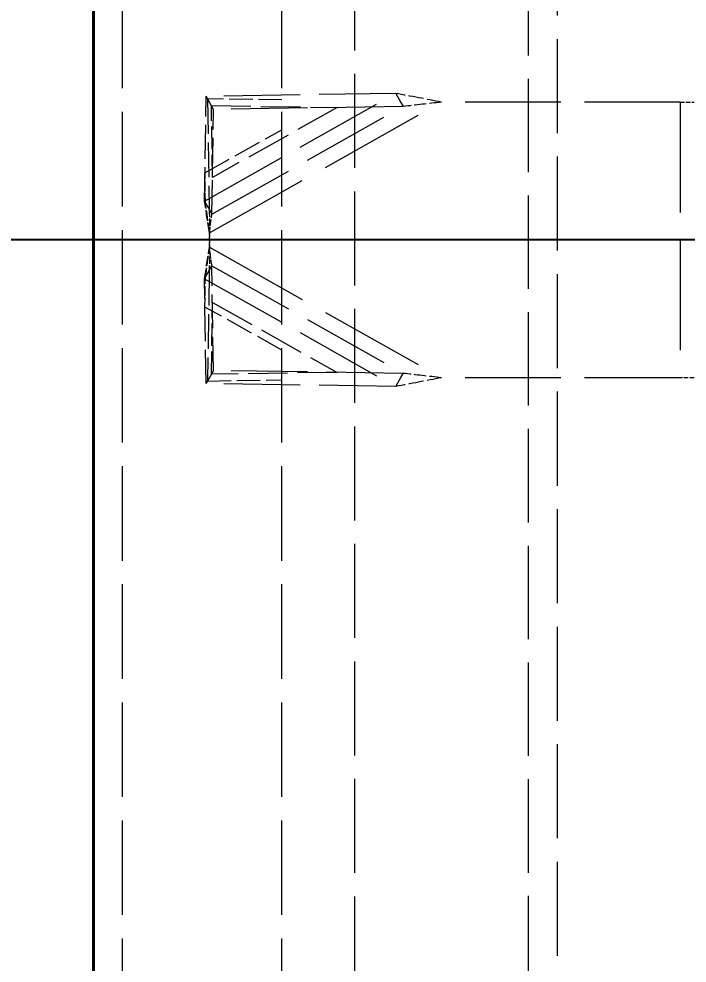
# Model space of a CAD drawing. Header units: millimetres. Extents: x 0 to 2523, y 0 to 1782.
# Drawn here: x 780.1 to 826.2, y 566.2 to 631.3 of the extents above; entities that cross this region are included whole.
import ezdxf

# ---------------------------------------------------------------- set-up
doc = ezdxf.new("R2010")
doc.units = ezdxf.units.MM
doc.header["$LTSCALE"] = 3
doc.linetypes.add('DASHED', pattern=[0.2067, 0.1654, -0.0413])
for name, color, linetype, lineweight in [('가려진 것(ISO)', 2, 'DASHED', 18), ('가려진 좁은 것(ISO)', 2, 'DASHED', 18), ('가시적인 것(ISO)', 3, 'Continuous', 40), ('치수(ISO)', 2, 'Continuous', 25)]:
    doc.layers.add(name, color=color, linetype=linetype, lineweight=lineweight)
doc.styles.add('치수 텍스트_PSTEK_POSCO', font='isocp.shx')
doc.dimstyles.new('치수_PSTEK_POSCO', dxfattribs={"dimscale": 3, "dimtxt": 2.5, "dimasz": 1.5, "dimexe": 1, "dimexo": 1.5, "dimgap": 1, "dimtad": 1, "dimrnd": 1e-08, "dimdsep": 46, "dimtxsty": '치수 텍스트_PSTEK_POSCO', "dimcen": 0.09, "dimdle": 10, "dimclrd": 7, "dimclre": 7, "dimclrt": 2, "dimadec": 1, "dimazin": 2, "dimtfac": 1, "dimtmove": 0, "dimatfit": 3, "dimfxl": 0, "dimtolj": 1, "dimlwd": -1, "dimlwe": -1, "dimarcsym": 0})

# ---------------------------------------------------------------- blocks, each defined once
blk = doc.blocks.new('*D47')
at = {"layer": 'Defpoints', "color": 0, "transparency": 16777216}
for p in [(882.527, 616.067), (749.664, 506.067), (882.527, 506.067)]:
    blk.add_point(p, dxfattribs=at)
at = {"layer": '치수(ISO)', "color": 7, "transparency": 16777216}
for p, q in [((878.027, 616.067), (746.664, 616.067)), ((749.664, 611.567), (749.664, 510.567)), ((878.027, 506.067), (746.664, 506.067))]:
    blk.add_line(p, q, dxfattribs=at)
for points in [[(748.914, 611.567), (750.414, 611.567), (749.664, 616.067)], [(748.914, 510.567), (750.414, 510.567), (749.664, 506.067)]]:
    blk.add_solid(points, dxfattribs=at)
at = {"layer": '치수(ISO)', "color": 2, "transparency": 16777216, "insert": (742.914, 555.814), "char_height": 7.5, "attachment_point": 4, "rotation": 90, "style": '치수 텍스트_PSTEK_POSCO'}
blk.add_mtext('\\A1;110', dxfattribs=at)

msp = doc.modelspace()

# ---------------------------------------------------------------- linework, layer by layer
at = {"layer": '가려진 것(ISO)', "ltscale": 13.134298}
for p, q in [((787.2766, 488.0669), (787.2766, 1164.0669)), ((798.2766, 488.0669), (798.2766, 1164.0669))]:
    msp.add_line(p, q, dxfattribs=at)
at = {"layer": '가려진 것(ISO)', "ltscale": 13.068692}
msp.add_line((803.2766, 1138.0669), (803.2766, 514.0669), dxfattribs=at)
at = {"layer": '가려진 것(ISO)', "ltscale": 12.984919}
msp.add_line((815.2766, 516.0669), (815.2766, 1136.0669), dxfattribs=at)
at = {"layer": '가려진 것(ISO)', "ltscale": 13.070897}
msp.add_line((817.2766, 518.0669), (817.2766, 1134.0669), dxfattribs=at)
at = {"layer": '가려진 것(ISO)', "ltscale": 4.708343}
for p, q in [((792.9385, 618.7522), (793.0457, 625.9763)), ((793.4444, 617.8499), (793.5516, 625.074)), ((793.5516, 607.0597), (793.4444, 614.2838)), ((793.0457, 606.1574), (792.9385, 613.3815))]:
    msp.add_line(p, q, dxfattribs=at)
at = {"layer": '가려진 것(ISO)', "ltscale": 10.630617}
for p, q in [((806.1226, 626.1683), (793.0457, 625.9763)), ((806.6285, 625.2659), (793.5516, 625.074)), ((806.6285, 606.8678), (793.5516, 607.0597)), ((806.1226, 605.9655), (793.0457, 606.1574))]:
    msp.add_line(p, q, dxfattribs=at)
at = {"layer": '가려진 것(ISO)', "ltscale": 2.539495}
for p, q in [((793.5516, 625.074), (793.0457, 625.9763)), ((793.5516, 607.0597), (793.0457, 606.1574))]:
    msp.add_line(p, q, dxfattribs=at)
at = {"layer": '가려진 것(ISO)', "ltscale": 1.731117}
for p, q in [((806.1226, 626.1683), (806.4674, 625.5532)), ((809.2769, 625.5669), (809.2757, 625.5669)), ((792.9385, 618.7522), (793.2833, 618.1371)), ((793.2769, 616.5669), (793.2757, 616.5669)), ((793.2769, 615.5669), (793.2757, 615.5669)), ((792.9385, 613.3815), (793.2833, 613.9966)), ((806.1226, 605.9655), (806.4674, 606.5806)), ((809.2769, 606.5669), (809.2757, 606.5669))]:
    msp.add_line(p, q, dxfattribs=at)
at = {"layer": '가려진 것(ISO)', "ltscale": 0.808278}
for p, q in [((806.4674, 625.5532), (806.6285, 625.2659)), ((809.2757, 625.5669), (809.2752, 625.5669)), ((793.2833, 618.1371), (793.4444, 617.8499)), ((793.2757, 616.5669), (793.2752, 616.5669)), ((793.2757, 615.5669), (793.2752, 615.5669)), ((793.2833, 613.9966), (793.4444, 614.2838)), ((806.4674, 606.5806), (806.6285, 606.8678)), ((809.2757, 606.5669), (809.2752, 606.5669))]:
    msp.add_line(p, q, dxfattribs=at)
at = {"layer": '가려진 것(ISO)', "ltscale": 13.266974}
for p, q in [((825.7306, 625.5669), (809.2769, 625.5669)), ((825.7306, 606.5669), (809.2769, 606.5669))]:
    msp.add_line(p, q, dxfattribs=at)
at = {"layer": '가려진 것(ISO)', "ltscale": 0.617843}
for p, q in [((825.7306, 625.5669), (826.6978, 625.5669)), ((826.6978, 606.5669), (825.7306, 606.5669))]:
    msp.add_line(p, q, dxfattribs=at)
at = {"layer": '가려진 것(ISO)', "ltscale": 0.634799}
for p, q in [((793.2752, 615.5669), (793.2752, 616.5669)), ((793.2769, 615.5669), (793.2769, 616.5669))]:
    msp.add_line(p, q, dxfattribs=at)
at = {"layer": '가려진 것(ISO)', "ltscale": 2.048363}
for points in [[(809.2769, 625.5669), (808.2216, 625.7743), (807.1663, 625.9816), (806.1226, 626.1683)], [(809.2769, 606.5669), (808.2216, 606.3595), (807.1663, 606.1521), (806.1226, 605.9655)]]:
    msp.add_open_spline(points, degree=3, dxfattribs=at)
at = {"layer": '가려진 것(ISO)', "ltscale": 1.694032}
for points in [[(809.2752, 625.5669), (808.391, 625.47), (807.5068, 625.3732), (806.6285, 625.2659)], [(809.2752, 606.5669), (808.391, 606.6637), (807.5068, 606.7606), (806.6285, 606.8678)]]:
    msp.add_open_spline(points, degree=3, dxfattribs=at)
at = {"layer": '가려진 것(ISO)', "ltscale": 1.41808}
for points in [[(793.2769, 616.5669), (793.1602, 617.3022), (793.0435, 618.0376), (792.9385, 618.7522)], [(792.9385, 613.3815), (793.0435, 614.0962), (793.1602, 614.8315), (793.2769, 615.5669)]]:
    msp.add_open_spline(points, degree=3, dxfattribs=at)
at = {"layer": '가려진 것(ISO)', "ltscale": 0.827618}
for points in [[(793.2752, 616.5669), (793.3296, 616.998), (793.3841, 617.4291), (793.4444, 617.8499)], [(793.4444, 614.2838), (793.3841, 614.7046), (793.3296, 615.1357), (793.2752, 615.5669)]]:
    msp.add_open_spline(points, degree=3, dxfattribs=at)
at = {"layer": '가려진 좁은 것(ISO)', "ltscale": 12.197012}
for p, q in [((792.9385, 618.7522), (806.1226, 626.1683)), ((793.4444, 617.8499), (806.6285, 625.2659)), ((793.4444, 614.2838), (806.6285, 606.8678)), ((792.9385, 613.3815), (806.1226, 605.9655))]:
    msp.add_line(p, q, dxfattribs=at)
at = {"layer": '가려진 좁은 것(ISO)', "ltscale": 3.256746}
for p, q in [((798.2766, 625.7188), (793.1474, 625.7949)), ((793.1474, 606.3388), (798.2766, 606.415))]:
    msp.add_line(p, q, dxfattribs=at)
at = {"layer": '가려진 좁은 것(ISO)', "ltscale": 4.83503}
for p, q in [((793.1474, 625.7949), (793.2592, 618.1802)), ((793.2592, 613.9536), (793.1474, 606.3388))]:
    msp.add_line(p, q, dxfattribs=at)
at = {"layer": '가려진 좁은 것(ISO)', "ltscale": 14.802096}
for p, q in [((793.2752, 616.5669), (809.2752, 625.5669)), ((793.2769, 616.5669), (809.2769, 625.5669)), ((793.2752, 615.5669), (809.2752, 606.5669)), ((793.2769, 615.5669), (809.2769, 606.5669))]:
    msp.add_line(p, q, dxfattribs=at)
at = {"layer": '가려진 좁은 것(ISO)', "ltscale": 5.504544}
for p, q in [((793.4093, 625.3279), (802.0784, 625.1992)), ((802.0784, 606.9346), (793.4093, 606.8058))]:
    msp.add_line(p, q, dxfattribs=at)
at = {"layer": '가려진 좁은 것(ISO)', "ltscale": 3.142098}
for p, q in [((793.4819, 620.3793), (793.4093, 625.3279)), ((793.4093, 606.8058), (793.4819, 611.7544))]:
    msp.add_line(p, q, dxfattribs=at)
at = {"layer": '가려진 좁은 것(ISO)', "ltscale": 6.257158}
for p, q in [((802.0784, 625.1992), (793.4819, 620.3793)), ((793.4819, 611.7544), (802.0784, 606.9346))]:
    msp.add_line(p, q, dxfattribs=at)
at = {"layer": '가려진 좁은 것(ISO)', "ltscale": 15.320109}
msp.add_line((825.7306, 625.5669), (825.7306, 606.5669), dxfattribs=at)
at = {"layer": '가려진 좁은 것(ISO)', "ltscale": 3.86443}
for p, q in [((792.9673, 620.694), (798.2766, 623.6708)), ((798.2766, 608.4629), (792.9673, 611.4397))]:
    msp.add_line(p, q, dxfattribs=at)
at = {"layer": '가려진 좁은 것(ISO)', "ltscale": 1.299536}
for p, q in [((792.9973, 618.6472), (792.9673, 620.694)), ((792.9673, 611.4397), (792.9973, 613.4865))]:
    msp.add_line(p, q, dxfattribs=at)
at = {"layer": '가려진 좁은 것(ISO)', "ltscale": 0.634799}
for p, q in [((793.2757, 616.5669), (793.2757, 615.5669)), ((793.2766, 615.5669), (793.2766, 616.5669))]:
    msp.add_line(p, q, dxfattribs=at)
at = {"layer": '가려진 좁은 것(ISO)', "ltscale": 1.332583}
for points, knots in [([(793.2766, 616.5669), (793.2582, 616.7125), (793.2337, 616.9073), (793.1439, 617.6107), (793.0762, 618.122), (792.9973, 618.6472)], [0, 0, 0, 0, 0.04402814, 0.04402814, 0.18167106, 0.18167106, 0.18167106, 0.18167106]), ([(792.9973, 613.4865), (793.0495, 613.834), (793.0973, 614.1787), (793.1664, 614.7015), (793.1888, 614.8748), (793.2331, 615.2217), (793.2581, 615.4201), (793.2766, 615.5669)], [0, 0, 0, 0, 0.10541152, 0.10541152, 0.15789628, 0.15789628, 0.21002978, 0.21002978, 0.21002978, 0.21002978])]:
    msp.add_open_spline(points, degree=3, knots=knots, dxfattribs=at)
at = {"layer": '가려진 좁은 것(ISO)', "ltscale": 1.024269}
for points, knots in [([(793.2592, 618.1802), (793.2672, 617.9091), (793.2713, 617.6401), (793.2745, 617.2344), (793.275, 617.1006), (793.2756, 616.8331), (793.2757, 616.6786), (793.2757, 616.5669)], [0, 0, 0, 0, 0.08135576, 0.08135576, 0.12151499, 0.12151499, 0.16142305, 0.16142305, 0.16142305, 0.16142305]), ([(793.2757, 615.5669), (793.2757, 615.4555), (793.2756, 615.3025), (793.2744, 614.7589), (793.2712, 614.3609), (793.2592, 613.9536)], [0, 0, 0, 0, 0.03340806, 0.03340806, 0.13723746, 0.13723746, 0.13723746, 0.13723746])]:
    msp.add_open_spline(points, degree=3, knots=knots, dxfattribs=at)
at = {"layer": '가시적인 것(ISO)'}
msp.add_line((785.2766, 486.0669), (785.2766, 1166.0669), dxfattribs=at)

# ---------------------------------------------------------------- dimensions: what is measured, and where the dimension line sits
at = {"layer": '치수(ISO)', "color": 7}
dim = msp.add_linear_dim(base=(749.6638, 506.0669), p1=(882.5266, 616.0669), p2=(882.5266, 506.0669), angle=90, dimstyle='치수_PSTEK_POSCO', override={"dimdec": 2, "dimtp": 0, "dimtm": 0, "dimtdec": 2, "dimtofl": 0, "dimatfit": 1}, dxfattribs=at)
dim.commit()
dim.dimension.update_dxf_attribs({"geometry": '*D47', "text_midpoint": (749.6638, 561.0669), "dimtype": 160})

doc.saveas('drawing.dxf')
